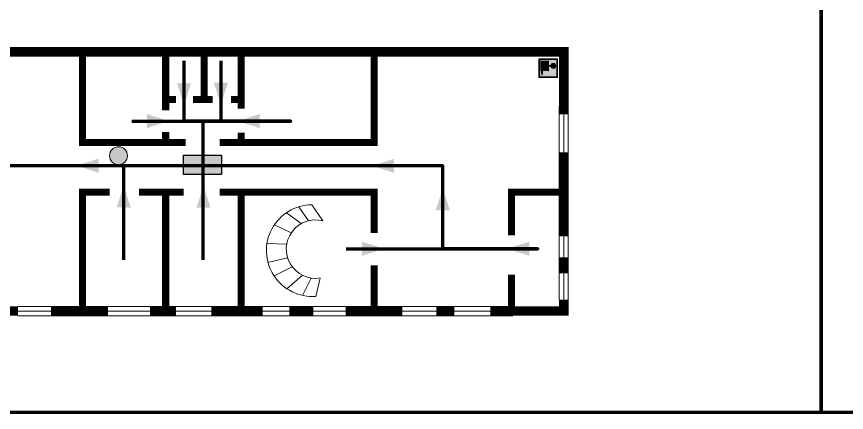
# Model space of a CAD drawing. Header units: millimetres. Extents: x 13810 to 67229, y 12374 to 21950.
# Drawn here: x 39970.8 to 40323.4, y 18692 to 18860.3 of the extents above; entities that cross this region are included whole.
import ezdxf

# ---------------------------------------------------------------- set-up
doc = ezdxf.new("R2010")
doc.units = ezdxf.units.MM
doc.layers.add('План_Штампы', color=7, linetype='Continuous')

# ---------------------------------------------------------------- blocks, each defined once
blk = doc.blocks.new('A$C32E8229D')
at = {"true_color": 0xffffff}
blk.add_hatch(color=7, dxfattribs=at).paths.add_polyline_path([(0, 0), (0, -8), (16, -8), (16, 0)])
h = blk.add_hatch(color=126)
h.paths.add_polyline_path([(0.2, -0.2), (15.8, -0.2), (15.8, -7.8), (0.2, -7.8)])
h.paths.add_polyline_path([(13.49, -2.05), (12.08, -2.05), (11.37, -2.63, 0.162397), (11.29, -2.84), (11.29, -3.63), (10.35, -3.63), (10.35, -4.05), (11.68, -4.05), (11.68, -3.48), (12.26, -4.28), (11.29, -5.1), (11.29, -6.78), (11.85, -6.78), (11.85, -5.44), (12.8, -4.64), (12.8, -5.94), (14.46, -5.94), (14.46, -5.39), (13.45, -5.39), (13.45, -3.97), (12.46, -2.59), (13.15, -2.59), (13.69, -3.34), (14.18, -3)], flags=16)
h.paths.add_polyline_path([(10.74, -1.82, 1), (11.8, -1.82, 1)], flags=16)
h.paths.add_polyline_path([(9.39, -3.59), (5.99, -3.59), (6.56, -3.03), (5.91, -3.03), (5.1, -3.83), (5.91, -4.64), (6.56, -4.64), (5.99, -4.09), (9.39, -4.09)], flags=16)
h.paths.add_polyline_path([(4.29, -1.08), (1.72, -1.08), (1.72, -6.6), (4.29, -6.6)], flags=16)
at = {"color": 126}
blk.add_lwpolyline([(16, -8), (0, -8), (0, 0), (16, 0)], close=True, dxfattribs=at)
blk = doc.blocks.new('A$C7B8C2D5B')
at = {"lineweight": 0}
h = blk.add_hatch(color=5, dxfattribs=at)
h.dxf.hatch_style = 1
h.paths.add_polyline_path([(1.4, -3.02, 1), (-2.11, -3.02, 1)])
at = {"color": 5, "lineweight": 0}
blk.add_circle((-0.36, -3.02), 1.75, dxfattribs=at)
blk = doc.blocks.new('A$C37112FD5')
at = {"true_color": 0xf5f5ff}
h = blk.add_hatch(color=7, dxfattribs=at)
h.dxf.hatch_style = 1
h.paths.add_polyline_path([(12.8, -7.4), (0, -7.4), (0, -20.2), (12.8, -20.2)])
h.paths.add_polyline_path([(12.29, -7.91), (12.29, -19.69), (0.51, -19.69), (0.51, -7.91)], flags=16)
h.paths.add_polyline_path([(4.98, -9.04, -0.42597), (5.17, -9.22), (5.17, -12.25), (5.17, -15.29, -0.432244), (4.98, -15.47), (4.83, -15.47, -0.42597), (4.64, -15.29), (4.64, -12.25), (4.64, -9.22, -0.432244), (4.83, -9.04)], flags=0)
h.paths.add_polyline_path([(4.28, -9.22), (4.28, -12.25), (4.28, -15.29, -0.432244), (4.09, -15.47), (3.94, -15.47, -0.42597), (3.75, -15.29), (3.75, -12.25), (3.75, -9.22, -0.432244), (3.94, -9.04), (4.09, -9.04, -0.42597)], flags=0)
h.paths.add_polyline_path([(5.72, -9.04), (5.87, -9.04, -0.42597), (6.06, -9.22), (6.06, -12.25), (6.06, -15.29, -0.432244), (5.87, -15.47), (5.72, -15.47, -0.42597), (5.53, -15.29), (5.53, -12.25), (5.53, -9.22, -0.432244)], flags=0)
h.paths.add_polyline_path([(6.42, -8.9), (6.5, -8.9, -0.42597), (6.69, -9.08), (6.69, -12.03), (8.21, -12.03, -15.824349), (8.21, -12.47), (6.69, -12.47), (6.69, -15.42, -0.432244), (6.5, -15.6), (6.42, -15.6)], flags=0)
h.paths.add_polyline_path([(3.39, -9.22), (3.39, -12.25), (3.39, -15.29, -0.432244), (3.2, -15.47), (3.05, -15.47, -0.42597), (2.85, -15.29), (2.85, -12.25), (2.85, -9.22, -0.432244), (3.05, -9.04), (3.2, -9.04, -0.42597)], flags=0)
h.paths.add_polyline_path([(2.5, -9.22), (2.5, -16.71), (1.96, -16.71), (1.96, -9.22, -0.432244), (2.15, -9.04), (2.31, -9.04, -0.42597)], flags=0)
h.paths.add_polyline_path([(1.61, -8.9), (1.61, -15.6), (1.57, -15.6, -0.42597), (1.37, -15.42), (1.37, -12.03), (1.37, -9.09, -0.432244), (1.57, -8.9)], flags=0)
h.paths.add_polyline_path([(9.76, -10.81), (9.76, -12.03), (8.49, -12.03, -0.336371)], flags=0)
h.paths.add_polyline_path([(8.49, -12.47), (9.76, -12.47), (9.76, -13.7, -0.336371)], flags=0)
h.paths.add_polyline_path([(10.11, -10.81, -0.336371), (11.38, -12.03), (10.11, -12.03)], flags=0)
h.paths.add_polyline_path([(10.11, -12.47), (11.38, -12.47, -0.336371), (10.11, -13.7)], flags=0)
h.paths.add_polyline_path([(2.5, -16.84), (2.5, -17.05), (1.97, -17.05), (1.97, -16.84)], flags=0)
h.paths.add_polyline_path([(2.5, -17.24, -0.033778), (2.24, -18.6, -0.033778), (1.97, -17.24)], flags=0)
h = blk.add_hatch(color=242)
h.dxf.hatch_style = 1
h.paths.add_polyline_path([(12.29, -7.91), (0.51, -7.91), (0.51, -19.69), (12.29, -19.69)])
h.paths.add_polyline_path([(6.42, -15.6), (6.42, -8.9), (6.5, -8.9, -0.42597), (6.69, -9.08), (6.69, -12.03), (8.21, -12.03, -15.824349), (8.21, -12.47), (6.69, -12.47), (6.69, -15.42, -0.432244), (6.5, -15.6)], flags=16)
h.paths.add_polyline_path([(5.87, -15.47), (5.72, -15.47, -0.42597), (5.53, -15.29), (5.53, -12.25), (5.53, -9.22, -0.432244), (5.72, -9.04), (5.87, -9.04, -0.42597), (6.06, -9.22), (6.06, -12.25), (6.06, -15.29, -0.432244)], flags=16)
h.paths.add_polyline_path([(4.98, -15.47), (4.83, -15.47, -0.42597), (4.64, -15.29), (4.64, -12.25), (4.64, -9.22, -0.432244), (4.83, -9.04), (4.98, -9.04, -0.42597), (5.17, -9.22), (5.17, -12.25), (5.17, -15.29, -0.432244)], flags=16)
h.paths.add_polyline_path([(4.09, -15.47), (3.94, -15.47, -0.42597), (3.75, -15.29), (3.75, -12.25), (3.75, -9.22, -0.432244), (3.94, -9.04), (4.09, -9.04, -0.42597), (4.28, -9.22), (4.28, -12.25), (4.28, -15.29, -0.432244)], flags=16)
h.paths.add_polyline_path([(3.2, -15.47), (3.05, -15.47, -0.42597), (2.85, -15.29), (2.85, -12.25), (2.85, -9.22, -0.432244), (3.05, -9.04), (3.2, -9.04, -0.42597), (3.39, -9.22), (3.39, -12.25), (3.39, -15.29, -0.432244)], flags=16)
h.paths.add_polyline_path([(2.5, -17.05), (1.97, -17.05), (1.97, -16.84), (2.5, -16.84)], flags=16)
h.paths.add_polyline_path([(2.5, -17.24, -0.033778), (2.24, -18.6, -0.033778), (1.97, -17.24)], flags=16)
h.paths.add_polyline_path([(2.5, -16.71), (1.96, -16.71), (1.96, -9.22, -0.432244), (2.15, -9.04), (2.31, -9.04, -0.42597), (2.5, -9.22)], flags=16)
h.paths.add_polyline_path([(1.61, -15.6), (1.57, -15.6, -0.42597), (1.37, -15.42), (1.37, -12.03), (1.37, -9.09, -0.432244), (1.57, -8.9), (1.61, -8.9)], flags=16)
h.paths.add_polyline_path([(8.49, -12.47), (9.76, -12.47), (9.76, -13.7, -0.336371)], flags=0)
h.paths.add_polyline_path([(10.11, -13.7), (10.11, -12.47), (11.38, -12.47, -0.336371)], flags=0)
h.paths.add_polyline_path([(8.49, -12.03, -0.336371), (9.76, -10.81), (9.76, -12.03)], flags=0)
h.paths.add_polyline_path([(10.11, -12.03), (10.11, -10.81, -0.336371), (11.38, -12.03)], flags=0)
h = blk.add_hatch(color=7, dxfattribs=at)
h.dxf.hatch_style = 1
h.paths.add_polyline_path([(1.61, -8.9), (1.57, -8.9, 0.432244), (1.37, -9.09), (1.37, -12.03), (1.37, -15.42, 0.42597), (1.57, -15.6), (1.61, -15.6)])
h.paths.add_polyline_path([(2.5, -9.22, 0.42597), (2.31, -9.04), (2.15, -9.04, 0.432244), (1.96, -9.22), (1.96, -16.71), (2.5, -16.71)])
h.paths.add_polyline_path([(2.5, -16.84), (1.97, -16.84), (1.97, -17.05), (2.5, -17.05)])
h.paths.add_polyline_path([(2.5, -17.24), (1.97, -17.24, 0.033778), (2.24, -18.6, 0.033778)])
h.paths.add_polyline_path([(3.39, -12.25), (3.39, -9.22, 0.42597), (3.2, -9.04), (3.05, -9.04, 0.432244), (2.85, -9.22), (2.85, -12.25), (2.85, -15.29, 0.42597), (3.05, -15.47), (3.2, -15.47, 0.432244), (3.39, -15.29)])
h.paths.add_polyline_path([(4.28, -12.25), (4.28, -9.22, 0.42597), (4.09, -9.04), (3.94, -9.04, 0.432244), (3.75, -9.22), (3.75, -12.25), (3.75, -15.29, 0.42597), (3.94, -15.47), (4.09, -15.47, 0.432244), (4.28, -15.29)])
h.paths.add_polyline_path([(5.17, -12.25), (5.17, -9.22, 0.42597), (4.98, -9.04), (4.83, -9.04, 0.432244), (4.64, -9.22), (4.64, -12.25), (4.64, -15.29, 0.42597), (4.83, -15.47), (4.98, -15.47, 0.432244), (5.17, -15.29)])
h.paths.add_polyline_path([(6.06, -12.25), (6.06, -9.22, 0.42597), (5.87, -9.04), (5.72, -9.04, 0.432244), (5.53, -9.22), (5.53, -12.25), (5.53, -15.29, 0.42597), (5.72, -15.47), (5.87, -15.47, 0.432244), (6.06, -15.29)])
h.paths.add_polyline_path([(6.69, -12.47), (8.21, -12.47, 15.824349), (8.21, -12.03), (6.69, -12.03), (6.69, -9.08, 0.42597), (6.5, -8.9), (6.42, -8.9), (6.42, -15.6), (6.5, -15.6, 0.432244), (6.69, -15.42)])
h.paths.add_polyline_path([(8.49, -12.47), (9.76, -12.47), (9.76, -13.7, -0.336371)], flags=16)
h.paths.add_polyline_path([(8.49, -12.03, -0.336371), (9.76, -10.81), (9.76, -12.03)], flags=16)
h.paths.add_polyline_path([(10.11, -12.47), (11.38, -12.47, -0.336371), (10.11, -13.7)], flags=16)
h.paths.add_polyline_path([(10.11, -12.03), (10.11, -10.81, -0.336371), (11.38, -12.03)], flags=16)
h = blk.add_hatch(color=242)
h.dxf.hatch_style = 1
h.paths.add_polyline_path([(9.76, -10.81, 0.336371), (8.49, -12.03), (9.76, -12.03)])
h.paths.add_polyline_path([(10.11, -10.81), (10.11, -12.03), (11.38, -12.03, 0.336371)])
h.paths.add_polyline_path([(11.38, -12.47), (10.11, -12.47), (10.11, -13.7, 0.336371)])
h.paths.add_polyline_path([(9.76, -12.47), (8.49, -12.47, 0.336371), (9.76, -13.7)])
at = {"color": 242, "lineweight": 5}
for p, q in [((0, -20.2), (0, -7.4)), ((0, -7.4), (12.8, -7.4)), ((1.37, -12.03), (1.37, -9.08)), ((1.57, -8.9), (1.61, -8.9)), ((1.61, -8.9), (1.61, -15.6)), ((1.96, -16.71), (1.96, -9.22)), ((2.15, -9.04), (2.31, -9.04)), ((2.5, -16.71), (2.5, -9.22)), ((2.85, -12.25), (2.85, -9.22)), ((3.05, -9.04), (3.2, -9.04)), ((3.39, -12.25), (3.39, -9.22)), ((3.75, -12.25), (3.75, -9.22)), ((3.94, -9.04), (4.09, -9.04)), ((4.28, -12.25), (4.28, -9.22)), ((4.64, -12.25), (4.64, -9.22)), ((4.83, -9.04), (4.98, -9.04)), ((5.17, -12.25), (5.17, -9.22)), ((5.53, -12.25), (5.53, -9.22)), ((5.72, -9.04), (5.87, -9.04)), ((6.06, -12.25), (6.06, -9.22)), ((6.42, -8.9), (6.42, -15.6)), ((6.5, -8.9), (6.42, -8.9)), ((6.69, -12.03), (6.69, -9.08)), ((9.76, -10.81), (9.76, -12.03)), ((10.11, -10.81), (10.11, -12.03)), ((12.8, -20.2), (12.8, -7.4)), ((1.37, -12.03), (1.37, -15.42)), ((1.57, -15.6), (1.61, -15.6)), ((1.96, -16.71), (2.5, -16.71)), ((1.97, -16.84), (2.5, -16.84)), ((1.97, -17.05), (1.97, -16.84)), ((2.5, -16.84), (2.5, -17.05)), ((2.85, -12.25), (2.85, -15.29)), ((3.05, -15.47), (3.2, -15.47)), ((3.39, -12.25), (3.39, -15.29)), ((3.75, -12.25), (3.75, -15.29)), ((3.94, -15.47), (4.09, -15.47)), ((4.28, -12.25), (4.28, -15.29)), ((4.64, -12.25), (4.64, -15.29)), ((4.83, -15.47), (4.98, -15.47)), ((5.17, -12.25), (5.17, -15.29)), ((5.53, -12.25), (5.53, -15.29)), ((5.72, -15.47), (5.87, -15.47)), ((6.06, -12.25), (6.06, -15.29)), ((6.42, -15.6), (6.5, -15.6)), ((8.21, -12.03), (6.69, -12.03)), ((8.21, -12.47), (6.69, -12.47)), ((6.69, -12.47), (6.69, -15.42)), ((9.76, -12.03), (8.49, -12.03)), ((9.76, -12.47), (8.49, -12.47)), ((9.76, -12.47), (9.76, -13.7)), ((11.38, -12.03), (10.11, -12.03)), ((11.38, -12.47), (10.11, -12.47)), ((10.11, -12.47), (10.11, -13.7)), ((0, -20.2), (12.8, -20.2)), ((2.5, -17.05), (1.97, -17.05)), ((1.97, -17.24), (2.5, -17.24))]:
    blk.add_line(p, q, dxfattribs=at)
blk.add_lwpolyline([(0.51, -7.91), (12.29, -7.91), (12.29, -19.69), (0.51, -19.69)], close=True, dxfattribs=at)
for centre, radius, start, end in [((1.56, -9.09), 0.182, 87.1027, 180.6071), ((2.15, -9.22), 0.182, 87.1027, 180.6071), ((2.32, -9.22), 0.182, 359.3929, 92.8973), ((3.04, -9.22), 0.182, 87.1027, 180.6071), ((3.21, -9.22), 0.182, 359.3929, 92.8973), ((3.93, -9.22), 0.182, 87.1027, 180.6071), ((4.1, -9.22), 0.182, 359.3929, 92.8973), ((4.82, -9.22), 0.182, 87.1027, 180.6071), ((4.99, -9.22), 0.182, 359.3929, 92.8973), ((5.71, -9.22), 0.182, 87.1027, 180.6071), ((5.88, -9.22), 0.182, 359.3929, 92.8973), ((6.51, -9.09), 0.182, 359.3929, 92.8973), ((9.93, -12.25), 1.74, 187.2319, 172.7681), ((9.93, -12.25), 1.46, 96.9927, 171.3585), ((9.93, -12.25), 1.46, 8.6415, 83.0073), ((1.56, -15.42), 0.182, 179.3929, 272.8973), ((3.04, -15.29), 0.182, 179.3929, 272.8973), ((3.21, -15.29), 0.182, 267.1027, 0.6071), ((3.93, -15.29), 0.182, 179.3929, 272.8973), ((4.1, -15.29), 0.182, 267.1027, 0.6071), ((4.82, -15.29), 0.182, 179.3929, 272.8973), ((4.99, -15.29), 0.182, 267.1027, 0.6071), ((5.71, -15.29), 0.182, 179.3929, 272.8973), ((5.88, -15.29), 0.182, 267.1027, 0.6071), ((6.51, -15.42), 0.182, 267.1027, 0.6071), ((9.93, -12.25), 1.46, 188.6415, 263.0073), ((9.93, -12.25), 1.46, 276.9927, 351.3585), ((12.17, -15.98), 10.27, 187.041, 194.7793), ((-7.7, -15.98), 10.27, 345.2207, 352.959)]:
    blk.add_arc(centre, radius, start, end, dxfattribs=at)

msp = doc.modelspace()

# ---------------------------------------------------------------- linework, layer by layer
at = {"lineweight": 0}
msp.add_line((40097.93, 18741.34), (40099.76, 18749.14), dxfattribs=at)
at = {"color": 2, "lineweight": 100}
for points in [[(39712.67, 19086.99), (40312.67, 19086.99), (40312.67, 18691.99), (39712.67, 18691.99)], [(40312.67, 19086.99), (40912.67, 19086.99), (40912.67, 18691.99), (40312.67, 18691.99)]]:
    msp.add_lwpolyline(points, close=True, dxfattribs=at)
at = {"lineweight": 0, "const_width": 4}
for points in [[(40203.33, 18818.68), (40203.33, 18845.3), (39935.98, 18845.3)], [(40203.33, 18766.79), (40203.33, 18802.55)], [(40203.33, 18751.13), (40203.33, 18757.9)], [(40172.09, 18735.06), (40203.33, 18735.06), (40203.33, 18739.91)], [(39964.52, 18735.06), (39971.42, 18735.06)], [(39985.39, 18735.06), (40009.6, 18735.06)], [(40027.53, 18735.06), (40038.47, 18735.06)], [(40053.61, 18735.06), (40075.33, 18735.06)], [(40086.67, 18735.06), (40096.92, 18735.06)], [(40110.65, 18735.06), (40134.7, 18735.06)], [(40149.16, 18735.06), (40156.75, 18735.06)]]:
    msp.add_lwpolyline(points, dxfattribs=at)
at = {"lineweight": 100, "const_width": 3}
for points in [[(40034.14, 18820.43), (40034.14, 18845.44)], [(40050.44, 18825), (40050.44, 18845.44)], [(40057.03, 18806.7), (40122.73, 18806.7), (40122.73, 18845.66)], [(39998.81, 18845.23), (39998.81, 18806.7), (40042.59, 18806.7)], [(40066.25, 18821.11), (40066.25, 18845.23)], [(40034.14, 18825), (40038.53, 18825)], [(40045.69, 18825), (40054.15, 18825)], [(40061.92, 18825), (40066.25, 18825)], [(40034.14, 18806.7), (40034.14, 18811.29)], [(40066.25, 18806.7), (40066.25, 18810.97)], [(39998.81, 18776.39), (39998.81, 18785.66), (40010.35, 18785.66)], [(40022.86, 18785.66), (40041.75, 18785.66)], [(40034.14, 18785.66), (40034.14, 18735.06)], [(40057.08, 18785.66), (40122.73, 18785.66), (40122.73, 18768.29)], [(40066.25, 18735.06), (40066.25, 18785.66)], [(40181.05, 18767.33), (40181.05, 18785.66), (40202.37, 18785.66)], [(39998.81, 18735.62), (39998.81, 18776.39)], [(40122.73, 18754.51), (40122.73, 18735.25)], [(40181.05, 18735.55), (40181.05, 18750.62)]]:
    msp.add_lwpolyline(points, dxfattribs=at)
at = {"color": 126, "lineweight": 100, "true_color": 0x008754}
for points in [[(40019.76, 18815.86), (40087.33, 18815.86), (40041.99, 18815.86), (40041.99, 18841.45)], [(40057.63, 18841.45), (40057.63, 18815.86)], [(40049.99, 18815.86), (40049.99, 18756.88)], [(40110.9, 18761.61), (40192.25, 18761.61), (40151.84, 18761.61), (40151.84, 18796.88), (39967.73, 18796.88), (39948.36, 18796.88)], [(40016.31, 18756.88), (40016.31, 18796.88)]]:
    msp.add_lwpolyline(points, dxfattribs=at)
at = {"lineweight": 0}
for points in [[(40203.33, 18739.91), (40203.33, 18822.24)], [(40201.38, 18739.82), (40201.38, 18822.16)], [(40205.22, 18739.79), (40205.22, 18822.13)], [(40096.22, 18780.29), (40100.94, 18773.44)], [(40091.72, 18772.25), (40085.46, 18776.89)], [(40090.7, 18779.45), (40094.86, 18773.48)], [(40087.45, 18768.28), (40080.33, 18771.75)], [(40085.55, 18763.48), (40077.21, 18763.88)], [(40085.93, 18757.75), (40077.61, 18755.79)], [(40087.92, 18753.89), (40080.19, 18750.03)], [(40092.28, 18750.28), (40085.58, 18744.6)], [(40095.94, 18749.13), (40092.24, 18741.75)], [(39971.25, 18737), (40181.51, 18737)], [(39971.42, 18735.06), (40181.67, 18735.06)], [(39971.37, 18733.1), (40181.62, 18733.1)]]:
    msp.add_lwpolyline(points, dxfattribs=at)
for centre, radius, start, end in [((40096.46, 18760.79), 19.5, 90.72, 274.3064), ((40097.81, 18761.41), 12.42, 75.3995, 279.046)]:
    msp.add_arc(centre, radius, start, end, dxfattribs=at)
at = {"layer": 'План_Штампы', "color": 126, "true_color": 0x008754}
for points in [[(40038.95, 18832), (40044.96, 18831.98), (40041.98, 18822.76)], [(40054.6, 18832.19), (40060.61, 18832.17), (40057.63, 18822.95)], [(40026.14, 18812.84), (40026.16, 18818.85), (40035.38, 18815.88)], [(40074.08, 18818.88), (40074.06, 18812.87), (40064.84, 18815.85)], [(40005.62, 18799.89), (40005.61, 18793.88), (39996.39, 18796.86)], [(40131.23, 18799.85), (40131.22, 18793.84), (40122, 18796.82)], [(40019.31, 18779.11), (40013.3, 18779.13), (40016.28, 18788.34)], [(40053.22, 18779), (40047.22, 18779.01), (40050.19, 18788.23)], [(40154.9, 18777.93), (40148.89, 18777.94), (40151.87, 18787.16)], [(40117.62, 18758.58), (40117.63, 18764.59), (40126.85, 18761.61)], [(40188.62, 18764.61), (40188.61, 18758.6), (40179.39, 18761.58)]]:
    msp.add_solid(points, dxfattribs=at)

# ---------------------------------------------------------------- block references
for name, p, xscale, yscale, zscale in [('A$C37112FD5', (40192.64, 18847), 0.6249984004534781, 0.6249984004534781, 0.6249984004534781), ('A$C7B8C2D5B', (40014.89, 18807.73), 2.177419353276491, 2.177419353276491, 2.177419353276491)]:
    msp.add_blockref(name, p, dxfattribs=dict(xscale=xscale, yscale=yscale, zscale=zscale))
at = {"layer": 'План_Штампы', "color": 126, "true_color": 0x008754, "xscale": 1.012510887696, "yscale": 1.012510887696, "zscale": 1.012510887696, "rotation": 359.9978653237144}
msp.add_blockref('A$C32E8229D', (40041.69, 18801.3), dxfattribs=at)

doc.saveas('drawing.dxf')
